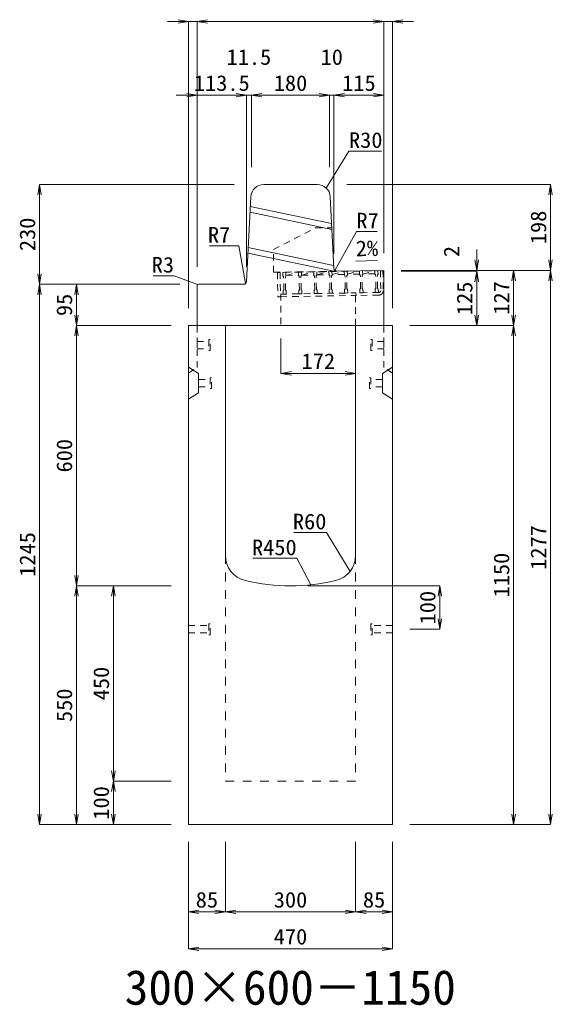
# Model space of a CAD drawing. Units: millimetres at full size. Extents: x -22536 to 51867, y -19720 to 38340.
# Drawn here: x 9276 to 10503, y 22354 to 24625 of the extents above; entities that cross this region are included whole.
import ezdxf
from ezdxf.enums import TextEntityAlignment as Align

# ---------------------------------------------------------------- set-up
doc = ezdxf.new("R2010")
doc.units = ezdxf.units.MM
doc.header["$LTSCALE"] = 20
for name, pattern in [('USER1', [2, 1, -1]), ('USER2', [1.35, 0.75, -0.6]), ('USER3', [1.35, 0.75, -0.6])]:
    doc.linetypes.add(name, pattern=pattern)
for name, color, linetype, lineweight in [('インサート', 3, 'USER2', 9), ('グレーチング', 7, 'USER2', 5), ('寸法線', 7, 'Continuous', 13), ('引出線', 4, 'Continuous', 13), ('本体', 2, 'Continuous', 13)]:
    doc.layers.add(name, color=color, linetype=linetype, lineweight=lineweight)
doc.layers.add('文字', color=7, linetype='Continuous')
doc.styles.add('ＭＳ 明朝', font='')
doc.styles.get('ＭＳ 明朝').set_extended_font_data('MS Mincho')

# ---------------------------------------------------------------- blocks, each defined once
blk = doc.blocks.new('open_arrow')
at = {"color": 0, "linetype": 'Continuous', "lineweight": -2}
blk.add_lwpolyline([(7.5, 1.25), (0, 0), (7.5, -1.25)], dxfattribs=at)

msp = doc.modelspace()

# ---------------------------------------------------------------- linework, layer by layer
at = {"layer": 'インサート'}
for p, q in [((9685, 23883.5), (9712, 23883.5)), ((9685, 23883.5), (9685, 23866.5)), ((9715, 23887.5), (9712, 23887.5)), ((9712, 23887.5), (9712, 23862.5)), ((9715, 23862.5), (9715, 23887.5)), ((10085, 23887.5), (10088, 23887.5)), ((10085, 23862.5), (10085, 23887.5)), ((10088, 23887.5), (10088, 23862.5)), ((10115, 23883.5), (10088, 23883.5)), ((10115, 23883.5), (10115, 23866.5)), ((9685, 23866.5), (9712, 23866.5)), ((9712, 23862.5), (9715, 23862.5)), ((10088, 23862.5), (10085, 23862.5)), ((10115, 23866.5), (10088, 23866.5)), ((9718.2, 23799.5), (9715.2, 23799.5)), ((9715.2, 23799.5), (9715.2, 23774.5)), ((9718.2, 23774.5), (9718.2, 23799.5)), ((10081.8, 23799.5), (10084.8, 23799.5)), ((10081.8, 23774.5), (10081.8, 23799.5)), ((10084.8, 23799.5), (10084.8, 23774.5)), ((9688.2, 23795.5), (9715.2, 23795.5)), ((9688.2, 23795.5), (9688.2, 23778.5)), ((9688.2, 23778.5), (9715.2, 23778.5)), ((10111.8, 23795.5), (10084.8, 23795.5)), ((10111.8, 23778.5), (10084.8, 23778.5)), ((10111.8, 23795.5), (10111.8, 23778.5)), ((9715.2, 23774.5), (9718.2, 23774.5)), ((10084.8, 23774.5), (10081.8, 23774.5)), ((9715, 23232.5), (9712, 23232.5)), ((9712, 23232.5), (9712, 23207.5)), ((9715, 23207.5), (9715, 23232.5)), ((10088, 23232.5), (10085, 23232.5)), ((10085, 23232.5), (10085, 23207.5)), ((10088, 23207.5), (10088, 23232.5)), ((9665, 23228.5), (9712, 23228.5)), ((9665, 23228.5), (9665, 23211.5)), ((9665, 23211.5), (9712, 23211.5)), ((10135, 23228.5), (10088, 23228.5)), ((10135, 23211.5), (10088, 23211.5)), ((10135, 23211.5), (10135, 23228.5)), ((9712, 23207.5), (9715, 23207.5)), ((10085, 23207.5), (10088, 23207.5))]:
    msp.add_line(p, q, dxfattribs=at)
at = {"layer": 'グレーチング'}
for p, q in [((9875.93, 24042.22), (9869.93, 24042.11)), ((9869.93, 24042.11), (9870.9, 23986.12)), ((9875.93, 24042.22), (9876.9, 23986.23)), ((9882.43, 24042.33), (10101.39, 24046.13)), ((9882.43, 24042.33), (9882.56, 24034.33)), ((9884.09, 24032.86), (9882.56, 24034.33)), ((9884.63, 24001.86), (9884.09, 24032.86)), ((9888.09, 24032.93), (9889.56, 24034.45)), ((9888.63, 24001.93), (9888.09, 24032.93)), ((9889.43, 24042.45), (9889.56, 24034.45)), ((9889.55, 24035.45), (9918.22, 24042.95)), ((9889.55, 24035.45), (9918.34, 24035.95)), ((9918.22, 24042.95), (9918.36, 24034.95)), ((9919.89, 24033.48), (9918.36, 24034.95)), ((9920.42, 24002.48), (9919.89, 24033.48)), ((9923.88, 24033.55), (9925.36, 24035.07)), ((9924.42, 24002.55), (9923.88, 24033.55)), ((9925.22, 24043.07), (9925.36, 24035.07)), ((9925.34, 24036.07), (9953.52, 24043.56)), ((9925.34, 24036.07), (9953.64, 24036.57)), ((9953.52, 24043.56), (9953.65, 24035.57)), ((9955.18, 24034.09), (9953.65, 24035.57)), ((9955.72, 24003.1), (9955.18, 24034.09)), ((9959.18, 24034.16), (9960.65, 24035.69)), ((9959.72, 24003.17), (9959.18, 24034.16)), ((9960.51, 24043.69), (9960.65, 24035.69)), ((9960.64, 24036.69), (9988.81, 24044.18)), ((9960.64, 24036.69), (9988.93, 24037.18)), ((9988.51, 24044.17), (9988.65, 24036.17)), ((9990.18, 24034.7), (9988.65, 24036.17)), ((9990.71, 24003.7), (9990.18, 24034.7)), ((9994.17, 24034.77), (9995.65, 24036.3)), ((9994.71, 24003.77), (9994.17, 24034.77)), ((9995.51, 24044.29), (9995.65, 24036.3)), ((9995.63, 24037.3), (10023.8, 24044.79)), ((10023.93, 24037.79), (9995.63, 24037.3)), ((10023.8, 24044.79), (10023.94, 24036.79)), ((10025.47, 24035.31), (10023.94, 24036.79)), ((10026.01, 24004.32), (10025.47, 24035.31)), ((10029.47, 24035.38), (10030.94, 24036.91)), ((10030.01, 24004.39), (10029.47, 24035.38)), ((10030.8, 24044.91), (10030.94, 24036.91)), ((10030.93, 24037.91), (10059.1, 24045.4)), ((10059.22, 24038.4), (10030.93, 24037.91)), ((10059.1, 24045.4), (10059.24, 24037.4)), ((10060.76, 24035.93), (10059.24, 24037.4)), ((10061.3, 24004.93), (10060.76, 24035.93)), ((10064.76, 24036), (10066.24, 24037.52)), ((10065.3, 24005), (10064.76, 24036)), ((10066.1, 24045.52), (10066.24, 24037.52)), ((10066.22, 24038.52), (10094.39, 24046.01)), ((10094.52, 24039.01), (10066.22, 24038.52)), ((10094.39, 24046.01), (10094.53, 24038.01)), ((10096.06, 24036.54), (10094.53, 24038.01)), ((10096.6, 24005.54), (10096.06, 24036.54)), ((10100.06, 24036.61), (10101.53, 24038.14)), ((10100.6, 24005.61), (10100.06, 24036.61)), ((10101.39, 24046.13), (10101.53, 24038.14)), ((10106.89, 24046.23), (10112.89, 24046.33)), ((10106.89, 24046.23), (10107.69, 24000.24)), ((10112.89, 24046.33), (10113.69, 24000.34)), ((10112.89, 24046.33), (10113.69, 24000.34)), ((9990.71, 24003.7), (9989.24, 24002.18)), ((9994.71, 24003.77), (9996.24, 24002.3)), ((10026.01, 24004.32), (10024.53, 24002.79)), ((10030.01, 24004.39), (10031.53, 24002.91)), ((10061.3, 24004.93), (10059.83, 24003.41)), ((10059.83, 24003.41), (10059.97, 23995.41)), ((10065.3, 24005), (10066.83, 24003.53)), ((10066.83, 24003.53), (10066.97, 23995.53)), ((10096.6, 24005.54), (10095.12, 24004.02)), ((10095.12, 24004.02), (10095.26, 23996.02)), ((10100.6, 24005.61), (10102.12, 24004.14)), ((10102.12, 24004.14), (10102.26, 23996.14)), ((9876.9, 23986.23), (9870.9, 23986.12)), ((9876.8, 23992.22), (10050.77, 23995.25)), ((9876.9, 23986.22), (10050.87, 23989.25)), ((9884.63, 24001.86), (9883.16, 24000.34)), ((9883.16, 24000.34), (9883.29, 23992.34)), ((9883.29, 23992.34), (9890.29, 23992.46)), ((9888.63, 24001.93), (9890.15, 24000.46)), ((9890.15, 24000.46), (9890.29, 23992.46)), ((9920.42, 24002.48), (9918.95, 24000.96)), ((9918.95, 24000.96), (9919.09, 23992.96)), ((9919.09, 23992.96), (9926.09, 23993.08)), ((9924.42, 24002.55), (9925.95, 24001.08)), ((9925.95, 24001.08), (9926.09, 23993.08)), ((9955.72, 24003.1), (9954.25, 24001.57)), ((9954.25, 24001.57), (9954.38, 23993.57)), ((9954.38, 23993.57), (9961.38, 23993.69)), ((9959.72, 24003.17), (9961.24, 24001.69)), ((9961.24, 24001.69), (9961.38, 23993.69)), ((9989.24, 24002.18), (9989.38, 23994.18)), ((9996.38, 23994.3), (9989.38, 23994.18)), ((9996.24, 24002.3), (9996.38, 23994.3)), ((10024.53, 24002.79), (10024.67, 23994.79)), ((10031.67, 23994.91), (10024.67, 23994.79)), ((10031.53, 24002.91), (10031.67, 23994.91)), ((10103.76, 23996.17), (10050.77, 23995.25)), ((10050.77, 23995.25), (10050.87, 23989.25)), ((10103.87, 23990.17), (10050.87, 23989.25)), ((10066.97, 23995.53), (10059.97, 23995.41)), ((10102.26, 23996.14), (10095.26, 23996.02))]:
    msp.add_line(p, q, dxfattribs=at)
for radius, start, end in [(4, 270.99562, 0.99536), (10, 270.99553, 0.99532)]:
    msp.add_arc((10103.69, 24000.17), radius, start, end, dxfattribs=at)
at = {"layer": '寸法線'}
for p, q in [((9733, 24620.58), (9617, 24620.58)), ((9665, 23960), (9665, 24620.58)), ((9685, 24620.58), (10115, 24620.58)), ((9685, 24055), (9685, 24620.58)), ((9685, 24055), (9685, 24620.58)), ((10067, 24620.58), (10183, 24620.58)), ((10115, 24087), (10115, 24620.58)), ((10115, 24087), (10115, 24620.58)), ((10135, 23960), (10135, 24620.58)), ((9637, 24450.58), (9798.5, 24450.58)), ((9685, 24055), (9685, 24450.58)), ((9750.5, 24450.58), (9858, 24450.58)), ((9798.5, 24055), (9798.5, 24450.58)), ((9798.5, 24055), (9798.5, 24450.58)), ((9810, 24285), (9810, 24450.58)), ((9810, 24450.58), (9990, 24450.58)), ((9810, 24285), (9810, 24450.58)), ((9942, 24450.58), (10048, 24450.58)), ((9990, 24285), (9990, 24450.58)), ((9990, 24285), (9990, 24450.58)), ((10000, 24085), (10000, 24450.58)), ((10000, 24450.58), (10115, 24450.58)), ((10000, 24085), (10000, 24450.58)), ((10115, 24087), (10115, 24450.58)), ((9322.06, 24245), (9322.06, 24015)), ((9770, 24245), (9322.06, 24245)), ((10030, 24245), (10498.78, 24245)), ((10498.78, 24245), (10498.78, 24047)), ((10328.78, 24095), (10328.78, 23997)), ((10155, 24047), (10328.78, 24047)), ((10155, 24047), (10413.78, 24047)), ((10155, 24047), (10498.78, 24047)), ((10155, 24047), (10498.78, 24047)), ((10155, 24045), (10328.78, 24045)), ((10155, 24045), (10328.78, 24045)), ((10328.78, 24045), (10328.78, 23920)), ((10413.78, 24047), (10413.78, 23920)), ((10498.78, 24047), (10498.78, 22770)), ((9322.06, 22770), (9322.06, 24015)), ((9645, 24015), (9322.06, 24015)), ((9645, 24015), (9322.06, 24015)), ((9407.06, 24015), (9407.06, 23920)), ((9645, 24015), (9407.06, 24015)), ((9625, 23920), (9407.06, 23920)), ((9407.06, 23920), (9407.06, 23320)), ((9625, 23920), (9407.06, 23920)), ((10175, 23920), (10328.78, 23920)), ((10175, 23920), (10413.78, 23920)), ((10175, 23920), (10413.78, 23920)), ((10413.78, 23920), (10413.78, 22770)), ((9878, 23890), (9878, 23809.77)), ((9878, 23809.77), (10050, 23809.77)), ((9625, 23320), (9407.06, 23320)), ((9407.06, 22770), (9407.06, 23320)), ((9625, 23320), (9407.06, 23320)), ((9492.06, 23320), (9492.06, 22870)), ((9625, 23320), (9492.06, 23320)), ((9940, 23320), (10243.78, 23320)), ((10243.78, 23320), (10243.78, 23220)), ((10175, 23220), (10243.78, 23220)), ((9625, 22870), (9492.06, 22870)), ((9492.06, 22870), (9492.06, 22770)), ((9625, 22870), (9492.06, 22870)), ((9625, 22770), (9322.06, 22770)), ((9625, 22770), (9407.06, 22770)), ((9625, 22770), (9492.06, 22770)), ((10175, 22770), (10413.78, 22770)), ((10175, 22770), (10498.78, 22770)), ((9665, 22730), (9665, 22568.84)), ((9665, 22730), (9665, 22483.84)), ((9750, 22730), (9750, 22568.84)), ((9750, 22730), (9750, 22568.84)), ((10050, 22730), (10050, 22568.84)), ((10050, 22730), (10050, 22568.84)), ((10135, 22730), (10135, 22568.84)), ((10135, 22730), (10135, 22483.84)), ((9665, 22568.84), (9750, 22568.84)), ((9750, 22568.84), (10050, 22568.84)), ((10050, 22568.84), (10135, 22568.84)), ((9665, 22483.84), (10135, 22483.84))]:
    msp.add_line(p, q, dxfattribs=at)
at = {"layer": '引出線'}
for points in [[(9982.14, 24236.74), (10034.6, 24322.07), (10109.27, 24322.07)], [(10001.83, 24046.93), (10051.86, 24136.53), (10099.79, 24136.53)], [(9796.67, 24016.93), (9781.31, 24103.9), (9713.38, 24103.9)], [(10050.86, 24068.59), (10099.57, 24069.56), (10050.83, 24068.59)], [(9685.88, 24014.12), (9631.81, 24034.81), (9584.09, 24034.81)], [(10037.07, 23353.32), (9982.66, 23443.21), (9907.98, 23443.21)], [(9946.44, 23322.4), (9914.22, 23383.55), (9813.21, 23383.55)]]:
    msp.add_lwpolyline(points, dxfattribs=at)
at = {"layer": '本体', "lineweight": 20}
for p, q in [((9838.54, 24245), (9961.46, 24245)), ((9798.83, 24021.65), (9808.57, 24216.5)), ((9999.66, 24051.77), (9991.42, 24216.5)), ((10006.77, 24045.12), (10115, 24046.99)), ((10115, 23920), (10115, 24046.99)), ((9685, 24012), (9685, 23920)), ((9791.84, 24015), (9688, 24015)), ((10115, 23920), (9685, 23920))]:
    msp.add_line(p, q, dxfattribs=at)
at = {"layer": '本体', "lineweight": 9}
for p, q in [((9994.52, 24154.65), (9807.45, 24194.05)), ((9995.19, 24141.22), (9806.8, 24180.9)), ((9999.32, 24058.59), (9802.75, 24100)), ((9999.99, 24045.17), (9802.09, 24086.85)), ((9665, 23824), (9688.2, 23809.5)), ((10134.58, 23823.74), (10111.8, 23809.5)), ((9688.2, 23809.5), (9688.2, 23764.5)), ((10111.8, 23809.5), (10111.8, 23764.5)), ((9688.2, 23764.5), (9665, 23750)), ((10111.8, 23764.5), (10135, 23750))]:
    msp.add_line(p, q, dxfattribs=at)
at = {"layer": '本体', "linetype": 'USER3', "lineweight": 9}
for p, q in [((9860.81, 24095), (9957.7, 24145)), ((9957.7, 24145), (9995, 24145)), ((9860.81, 24042.58), (9860.81, 24095)), ((9860.81, 24042.58), (10006.77, 24045.11)), ((9878, 23992.24), (9878, 23920)), ((10050, 23920), (10050, 23995.23))]:
    msp.add_line(p, q, dxfattribs=at)
at = {"layer": '本体'}
for p, q in [((9665, 23920), (9665, 22770)), ((9665, 23920), (9750, 23920)), ((9750, 23920), (9750, 23390.53)), ((10050, 23920), (10135, 23920)), ((10050, 23920), (10050, 23390.53)), ((10135, 23920), (10135, 22770)), ((9665, 22770), (10135, 22770))]:
    msp.add_line(p, q, dxfattribs=at)
at = {"layer": '本体', "linetype": 'USER2', "lineweight": 9}
for p, q in [((9685, 23823), (9685, 23920)), ((10115, 23823), (10115, 23920)), ((9665, 23810.5), (9685, 23823)), ((10135, 23810.5), (10115, 23823))]:
    msp.add_line(p, q, dxfattribs=at)
at = {"layer": '本体', "linetype": 'USER1', "lineweight": 15}
for p, q in [((9750, 23390.53), (9750, 22870)), ((10050, 23390.53), (10050, 22870)), ((9750, 22870), (10050, 22870))]:
    msp.add_line(p, q, dxfattribs=at)
at = {"layer": '本体', "lineweight": 20}
for centre, radius, start, end in [((9838.54, 24215), 30, 90, 177.13784), ((9961.46, 24215), 30, 2.86268, 90), ((10006.65, 24052.12), 7, 182.86268, 270.99344), ((9688, 24012), 3, 90, 180), ((9791.84, 24022), 7, 270, 357.13784)]:
    msp.add_arc(centre, radius, start, end, dxfattribs=at)
at = {"layer": '本体'}
for centre, radius, start, end in [((9810, 23390.53), 60, 180, 256.65764), ((9990, 23390.53), 60, 283.34236, 0), ((9900, 23770), 450, 256.65764, 283.34236)]:
    msp.add_arc(centre, radius, start, end, dxfattribs=at)

# ---------------------------------------------------------------- block references
at = {"layer": '寸法線', "xscale": 3.2, "yscale": 3.2}
for p, rotation in [((9665, 24620.58), 180), ((10115, 24620.58), 180), ((10115, 24620.58), 180), ((9685, 24450.58), 180), ((9798.5, 24450.58), 180), ((9798.5, 24450.58), 180), ((9990, 24450.58), 180), ((9990, 24450.58), 180), ((10115, 24450.58), 180), ((9322.06, 24245), 270), ((10498.78, 24245), 270), ((10328.78, 24047), 90), ((10498.78, 24047), 90), ((9322.06, 24015), 90), ((10328.78, 24045), 270), ((10328.78, 24045), 270), ((10413.78, 24047), 270), ((10498.78, 24047), 270), ((9322.06, 24015), 270), ((9407.06, 24015), 270), ((9407.06, 23920), 90), ((10328.78, 23920), 90), ((10413.78, 23920), 90), ((9407.06, 23920), 270), ((10413.78, 23920), 270), ((10050, 23809.77), 180), ((9407.06, 23320), 90), ((9407.06, 23320), 270), ((9492.06, 23320), 270), ((10243.78, 23320), 270), ((10243.78, 23220), 90), ((9492.06, 22870), 90), ((9492.06, 22870), 270), ((9322.06, 22770), 90), ((9407.06, 22770), 90), ((9492.06, 22770), 90), ((10413.78, 22770), 90), ((10498.78, 22770), 90), ((9750, 22568.84), 180), ((10050, 22568.84), 180), ((10135, 22568.84), 180), ((10135, 22483.84), 180)]:
    msp.add_blockref('open_arrow', p, dxfattribs=dict(at, rotation=rotation))
for p in [(9685, 24620.58), (9685, 24620.58), (10135, 24620.58), (9810, 24450.58), (9810, 24450.58), (10000, 24450.58), (10000, 24450.58), (9878, 23809.77), (9665, 22568.84), (9750, 22568.84), (10050, 22568.84), (9665, 22483.84)]:
    msp.add_blockref('open_arrow', p, dxfattribs=at)
at = {"layer": '引出線', "xscale": 0.0533, "yscale": 0.0533}
for p, rotation in [((9982.14, 24236.74), 58.4), ((10050.86, 24068.59), 1.1), ((10001.83, 24046.93), 60.8), ((9685.88, 24014.12), 159.1), ((9796.67, 24016.93), 100), ((10037.07, 23353.32), 121.2), ((9946.44, 23322.4), 117.8)]:
    msp.add_blockref('open_arrow', p, dxfattribs=dict(at, rotation=rotation))

# ---------------------------------------------------------------- texts
at = {"layer": '寸法線', "style": 'ＭＳ 明朝', "width": 1.05}
for s, p in [('11.5', (9804.25, 24538.58)), ('10', (9995, 24538.58)), ('113.5', (9741.75, 24478.58)), ('180', (9900, 24478.58)), ('115', (10057.5, 24478.58)), ('172', (9964, 23837.77)), ('85', (9707.5, 22596.84)), ('300', (9900, 22596.84)), ('85', (10092.5, 22596.84)), ('470', (9900, 22511.84))]:
    msp.add_text(s, height=36.03, dxfattribs=at).set_placement(p, align=Align.MIDDLE_CENTER)
for s, p in [('230', (9294.06, 24130)), ('198', (10470.78, 24146)), ('2', (10270.78, 24090.34)), ('125', (10300.78, 23982.5)), ('127', (10385.78, 23983.5)), ('95', (9379.06, 23967.5)), ('600', (9379.06, 23620)), ('1245', (9294.06, 23392.5)), ('1277', (10470.78, 23408.5)), ('1150', (10385.78, 23345)), ('100', (10215.78, 23270)), ('450', (9464.06, 23095)), ('550', (9379.06, 23045)), ('100', (9464.06, 22820))]:
    msp.add_text(s, height=36.03, rotation=90, dxfattribs=at).set_placement(p, align=Align.MIDDLE_CENTER)
at = {"layer": '引出線', "style": 'ＭＳ 明朝', "width": 1.05}
for s, p in [('R30', (10034.6, 24365.27)), ('R7', (10051.86, 24179.73))]:
    msp.add_text(s, height=36.03, dxfattribs=at).set_placement(p, align=Align.TOP_LEFT)
for s, p in [('R7', (9761.31, 24147.1)), ('R3', (9631.81, 24078.01)), ('R60', (9982.66, 23486.41)), ('R450', (9914.22, 23426.75))]:
    msp.add_text(s, height=36.03, dxfattribs=at).set_placement(p, align=Align.TOP_RIGHT)
msp.add_text('2%', height=36.03, rotation=1.146, dxfattribs=at).set_placement((10049.89, 24115.48), align=Align.TOP_LEFT)
at = {"layer": '文字', "style": 'ＭＳ 明朝'}
msp.add_text('300×600－1150', height=80.06, dxfattribs=at).set_placement((9899.52, 22395.03), align=Align.MIDDLE_CENTER)

doc.saveas('drawing.dxf')
